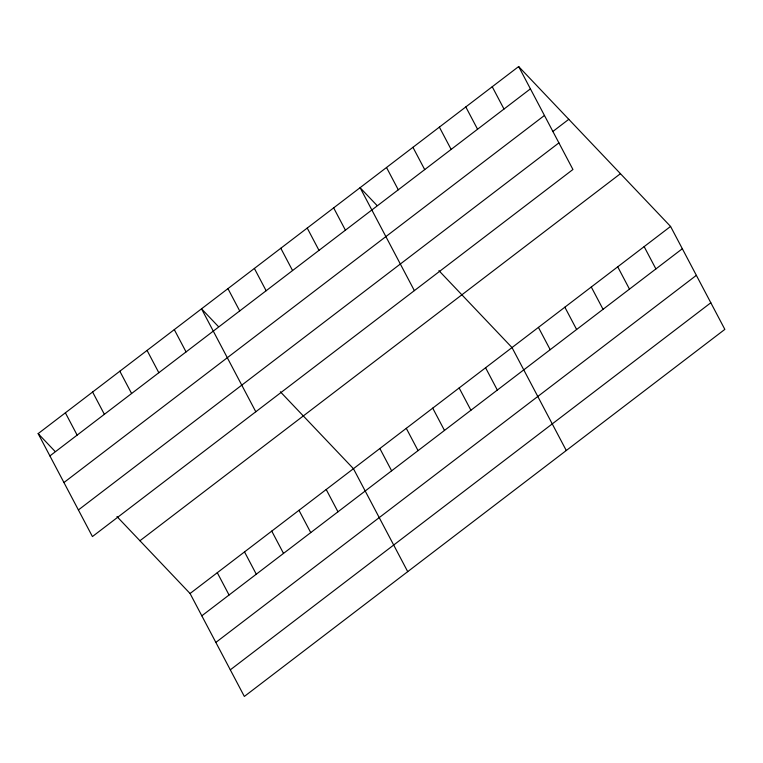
<?xml version="1.0" encoding="UTF-8"?>
<svg xmlns="http://www.w3.org/2000/svg" width="763" height="763" viewBox="0 0 763 763"><rect width="100%" height="100%" fill="white"/><g stroke="black" fill="none" stroke-linecap="round" stroke-linejoin="round"><path stroke-width="1.14" d="M518.659 66.553L572.937 169.491L92.428 536.561L38.15 433.622L518.659 66.553L670.572 226.439L724.85 329.378L244.341 696.447L190.063 593.509L116.977 516.58M49.91 455.921L530.419 88.851M63.939 482.531L544.448 115.461M552.746 131.57L568.788 119.314M78.398 509.951L558.907 142.881M139.934 540.748L620.443 173.678M190.063 593.509L670.572 226.439M201.823 615.808L682.332 248.738M215.853 642.417L696.361 275.348M230.312 669.838L710.82 302.768M376.798 205.266L360.088 187.679L414.366 290.627M438.916 270.646L512.011 347.566L566.28 450.513M218.237 326.402L201.527 308.815L255.796 411.762M280.355 391.781L353.441 468.701L407.719 571.649M38.15 433.622L54.86 451.21M644.144 246.63L655.903 268.929M617.715 266.812L629.475 289.12M492.23 86.734L503.99 109.042M591.287 287.002L603.047 309.311M465.802 106.925L477.562 129.233M564.858 307.193L576.618 329.492M439.374 127.116L451.133 149.414M538.43 327.384L550.19 349.683M412.945 147.307L424.705 169.605M386.517 167.498L398.276 189.796M485.583 367.756L497.333 390.065M459.154 387.947L470.914 410.246M333.66 207.87L345.42 230.178M432.726 408.138L444.486 430.437M307.231 228.061L318.991 250.359M406.298 428.329L418.057 450.628M280.803 248.252L292.563 270.55M379.869 448.51L391.629 470.819M254.375 268.442L266.134 290.741M227.946 288.624L239.706 310.932M326.211 489.503L337.971 511.811M298.982 510.304L310.741 532.612M174.298 329.616L186.058 351.924M271.752 531.105L283.512 553.404M147.068 350.417L158.828 372.726M244.522 551.907L256.282 574.205M119.839 371.219L131.598 393.517M217.293 572.708L229.053 595.006M92.609 392.02L104.369 414.319M65.38 412.821L77.139 435.12"/></g></svg>
